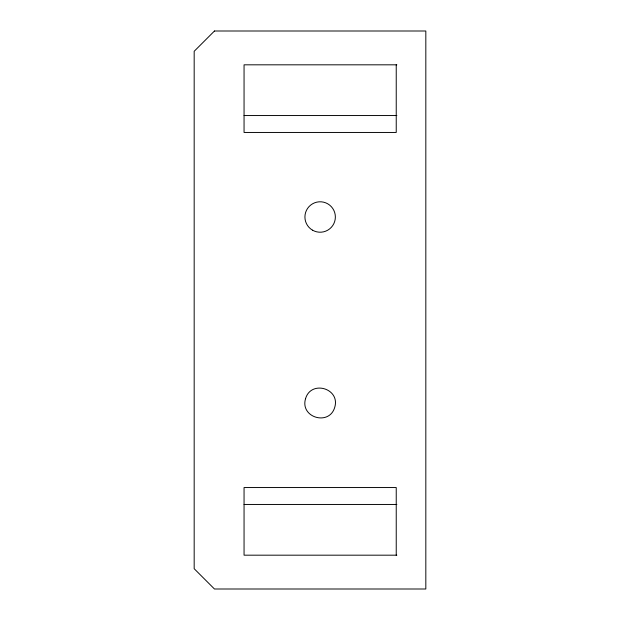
<?xml version="1.0" encoding="UTF-8"?>
<svg xmlns="http://www.w3.org/2000/svg" width="620" height="620" viewBox="0 0 620 620"><rect width="100%" height="100%" fill="white"/><g stroke="black" fill="none" stroke-linecap="round" stroke-linejoin="round"><path stroke-width="0.93" d="M396.823 64.821L244.055 64.821L244.055 132.455L396.234 132.455L396.234 64.821M244.055 115.545L396.87 115.545M244.055 504.455L396.87 504.455M396.823 555.179L244.055 555.179L244.055 487.545L396.234 487.545L396.234 555.179M305.544 398.714C299.832 417.609 329.336 426.273 334.746 407.286C340.465 388.391 310.953 379.727 305.544 398.714M214.466 31L194.176 51.29L194.176 568.711L214.466 589L425.824 589L425.824 31L214.466 31M312.534 230.183A15.221 15.221 0 0 0 335.366 217A15.221 15.221 0 0 0 312.534 203.817A15.221 15.221 0 0 0 312.534 230.183"/></g></svg>
